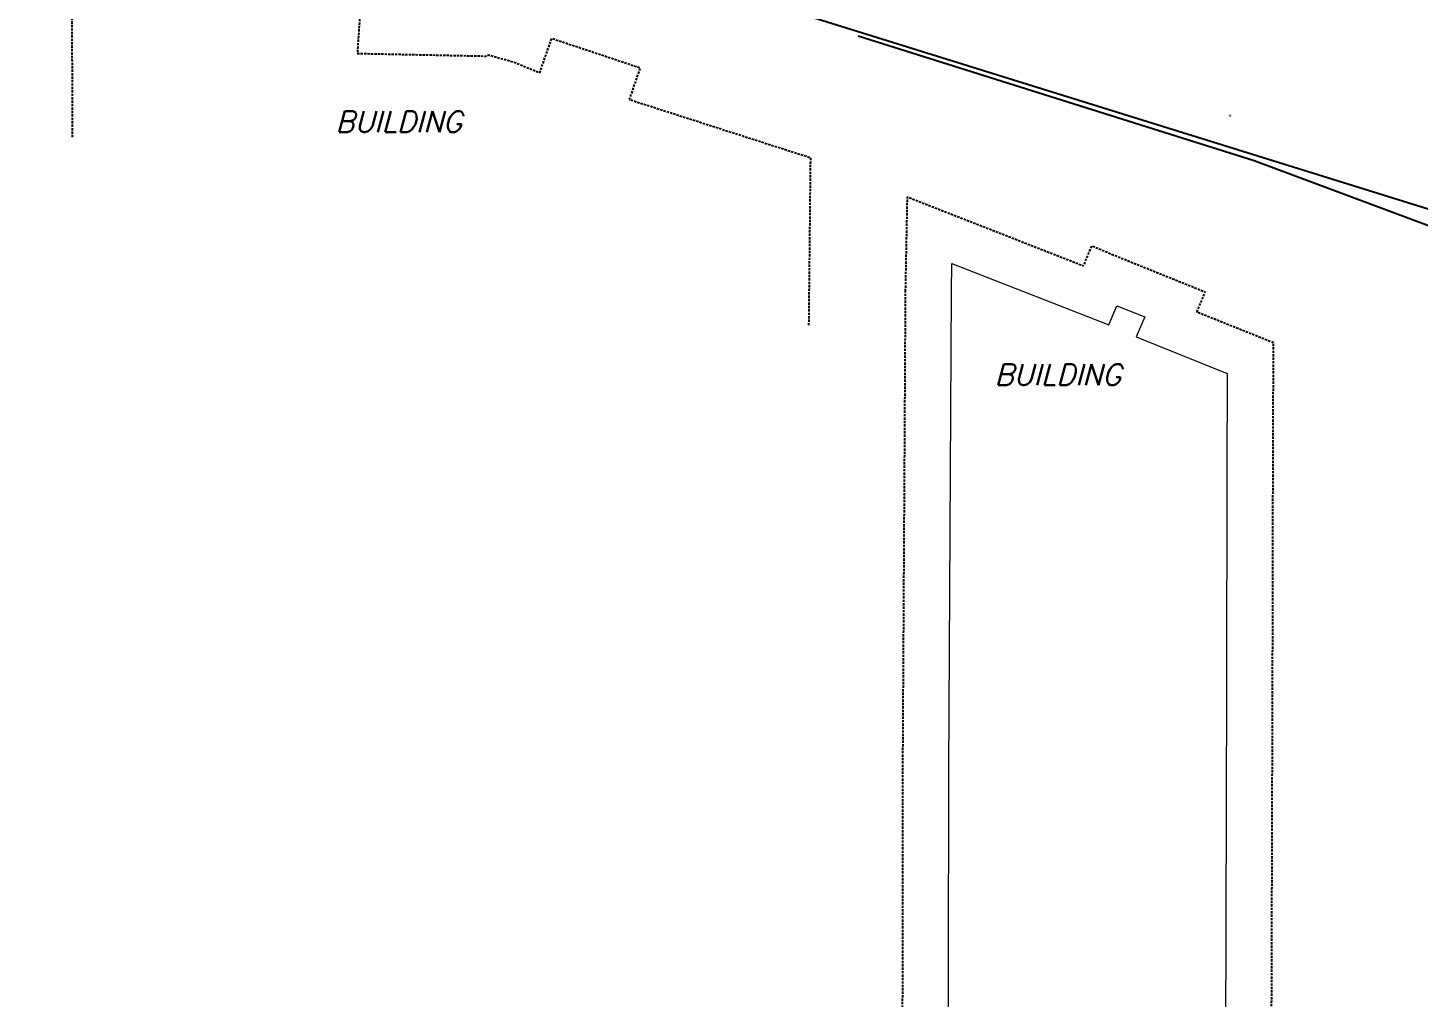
# Model space of a CAD drawing. Header units: feet. Extents: x 6430745 to 6432191, y 1887663 to 1888575.
# Drawn here: x 6430924.9 to 6431076.7, y 1888128.3 to 1888234.1 of the extents above; entities that cross this region are included whole.
import ezdxf
from ezdxf.lldxf.tags import DXFTag

# ---------------------------------------------------------------- set-up
doc = ezdxf.new("R2010")
doc.units = ezdxf.units.FT
doc.header["$MEASUREMENT"] = 0
doc.linetypes.add('DASHED2', pattern=[0.375, 0.25, -0.125])
doc.layers.add('V-DETL-VPRT-NPLT-', color=253, linetype='Continuous', lineweight=13, plot=False)
for name, color, linetype, lineweight in [('VF-BLDG-OVHD-LINE-', 253, 'DASHED2', 25), ('VF-FENC-LINE-', 253, 'FENCE', 25), ('VF-TINN-DSRF-BNDY-', 253, 'Continuous', 25), ('VF-TOPO-TEXT-', 253, 'Continuous', 25), ('VN-PLNT-TREE-', 253, 'Continuous', 13)]:
    doc.layers.add(name, color=color, linetype=linetype, lineweight=lineweight)
doc.styles.add('CG-Boundary', font='simplex.shx', dxfattribs={"oblique": 15, "height": 0.115})
doc.styles.add('NCS1', font='arial.ttf', dxfattribs={"width": 0.8, "height": 0.09375})
doc.styles.get("Standard").update_dxf_attribs({"font": 'arial.ttf'})
tags = doc.linetypes.add('FENCE', pattern='A,0.5,-0.03,["X",Standard,S=0.08,R=0,X=0,Y=-0.04],-0.08,0.5', length=1.11).pattern_tags.tags
tags[6] = DXFTag(74, 10)

msp = doc.modelspace()

# ---------------------------------------------------------------- linework, layer by layer
at = {"layer": 'V-DETL-VPRT-NPLT-', "flags": 128}
msp.add_lwpolyline([(6431025.7, 1888205.34), (6431025.77, 1888208.42), (6431042.87, 1888201.73), (6431043.75, 1888203.83), (6431046.8, 1888202.6), (6431045.88, 1888200.42), (6431055.79, 1888196.45), (6431055.76, 1888185.74), (6431055.71, 1888162.15), (6431055.56, 1888111.1), (6431055.05, 1888004.75), (6431044.91, 1888004.74), (6431045.62, 1888007.56), (6431024.9, 1888006.86), (6431025.11, 1888049.2), (6431025.37, 1888107.8), (6431025.41, 1888153.17)], close=True, dxfattribs=at)
at = {"layer": 'VF-BLDG-OVHD-LINE-', "flags": 128}
msp.add_lwpolyline([(6430929.81, 1888222.2), (6430929.78, 1888246.05), (6430949.54, 1888239.64), (6430950.82, 1888243.46), (6430961.15, 1888240.04), (6430959.9, 1888236.35), (6430961.22, 1888236.34), (6430960.89, 1888231.34), (6430974.99, 1888231.05), (6430975.23, 1888231.18), (6430978.11, 1888230.35), (6430980.79, 1888229.23), (6430982.11, 1888232.99), (6430991.74, 1888229.78), (6430990.56, 1888226.32), (6431010.32, 1888219.98), (6431010.13, 1888201.71)], dxfattribs=at)
msp.add_lwpolyline([(6431020.71, 1888205.41), (6431020.91, 1888215.69), (6431040.13, 1888208.17), (6431041.04, 1888210.36), (6431043.67, 1888209.25), (6431053.38, 1888205.34), (6431052.46, 1888203.17), (6431060.81, 1888199.83), (6431060.76, 1888185.72), (6431060.71, 1888162.14), (6431060.56, 1888111.08), (6431060.03, 1887999.75), (6431038.48, 1887999.74), (6431039.14, 1888002.34), (6431019.88, 1888001.69), (6431020.11, 1888049.22), (6431020.37, 1888107.81), (6431020.41, 1888153.18), (6431020.71, 1888205.41)], close=True, dxfattribs=at)
at = {"layer": 'VF-FENC-LINE-', "ltscale": 0.6, "flags": 128}
msp.add_lwpolyline([(6431015.55, 1888233.26), (6431058.72, 1888219.67), (6431175.86, 1888176.01)], dxfattribs=at)
at = {"layer": 'VF-TINN-DSRF-BNDY-', "flags": 128}
msp.add_lwpolyline([(6430915.6, 1888270.49), (6430926.6, 1888266.96), (6430925.8, 1888264.37), (6430926.88, 1888263.35), (6430938.91, 1888259), (6430955.6, 1888253.58), (6430970.86, 1888248.49), (6430980.3, 1888245.48), (6430987.1, 1888242.99), (6431002.32, 1888237.87), (6431087.53, 1888211.34), (6431127.49, 1888197.32), (6431174.97, 1888179.31), (6431179.31, 1888181.57), (6431185.81, 1888177.79), (6431185.75, 1888160.32), (6431185.41, 1888142.84), (6431185.41, 1888102.95), (6431185.51, 1888098.64), (6431185.34, 1888076.99), (6431185.13, 1888026.39), (6431185.2, 1888010.65), (6431182.7, 1888000.56), (6431174.82, 1887993.31)], dxfattribs=at)

# ---------------------------------------------------------------- texts
at = {"layer": 'VF-TOPO-TEXT-', "char_height": 2.3, "width": 40.9716, "attachment_point": 1, "style": 'CG-Boundary'}
for insert in [(6430958.51, 1888225.04), (6431030.43, 1888197.46)]:
    msp.add_mtext('BUILDING', dxfattribs=dict(at, insert=insert))
at = {"layer": 'VN-PLNT-TREE-', "style": 'NCS1', "width": 0.8}
for s, p in [('10254', (6431055.83, 1888224.6)), ('696.03 ft', (6431055.83, 1888224.45))]:
    msp.add_text(s, height=0.0984, dxfattribs=at).set_placement(p)

doc.saveas('drawing.dxf')
